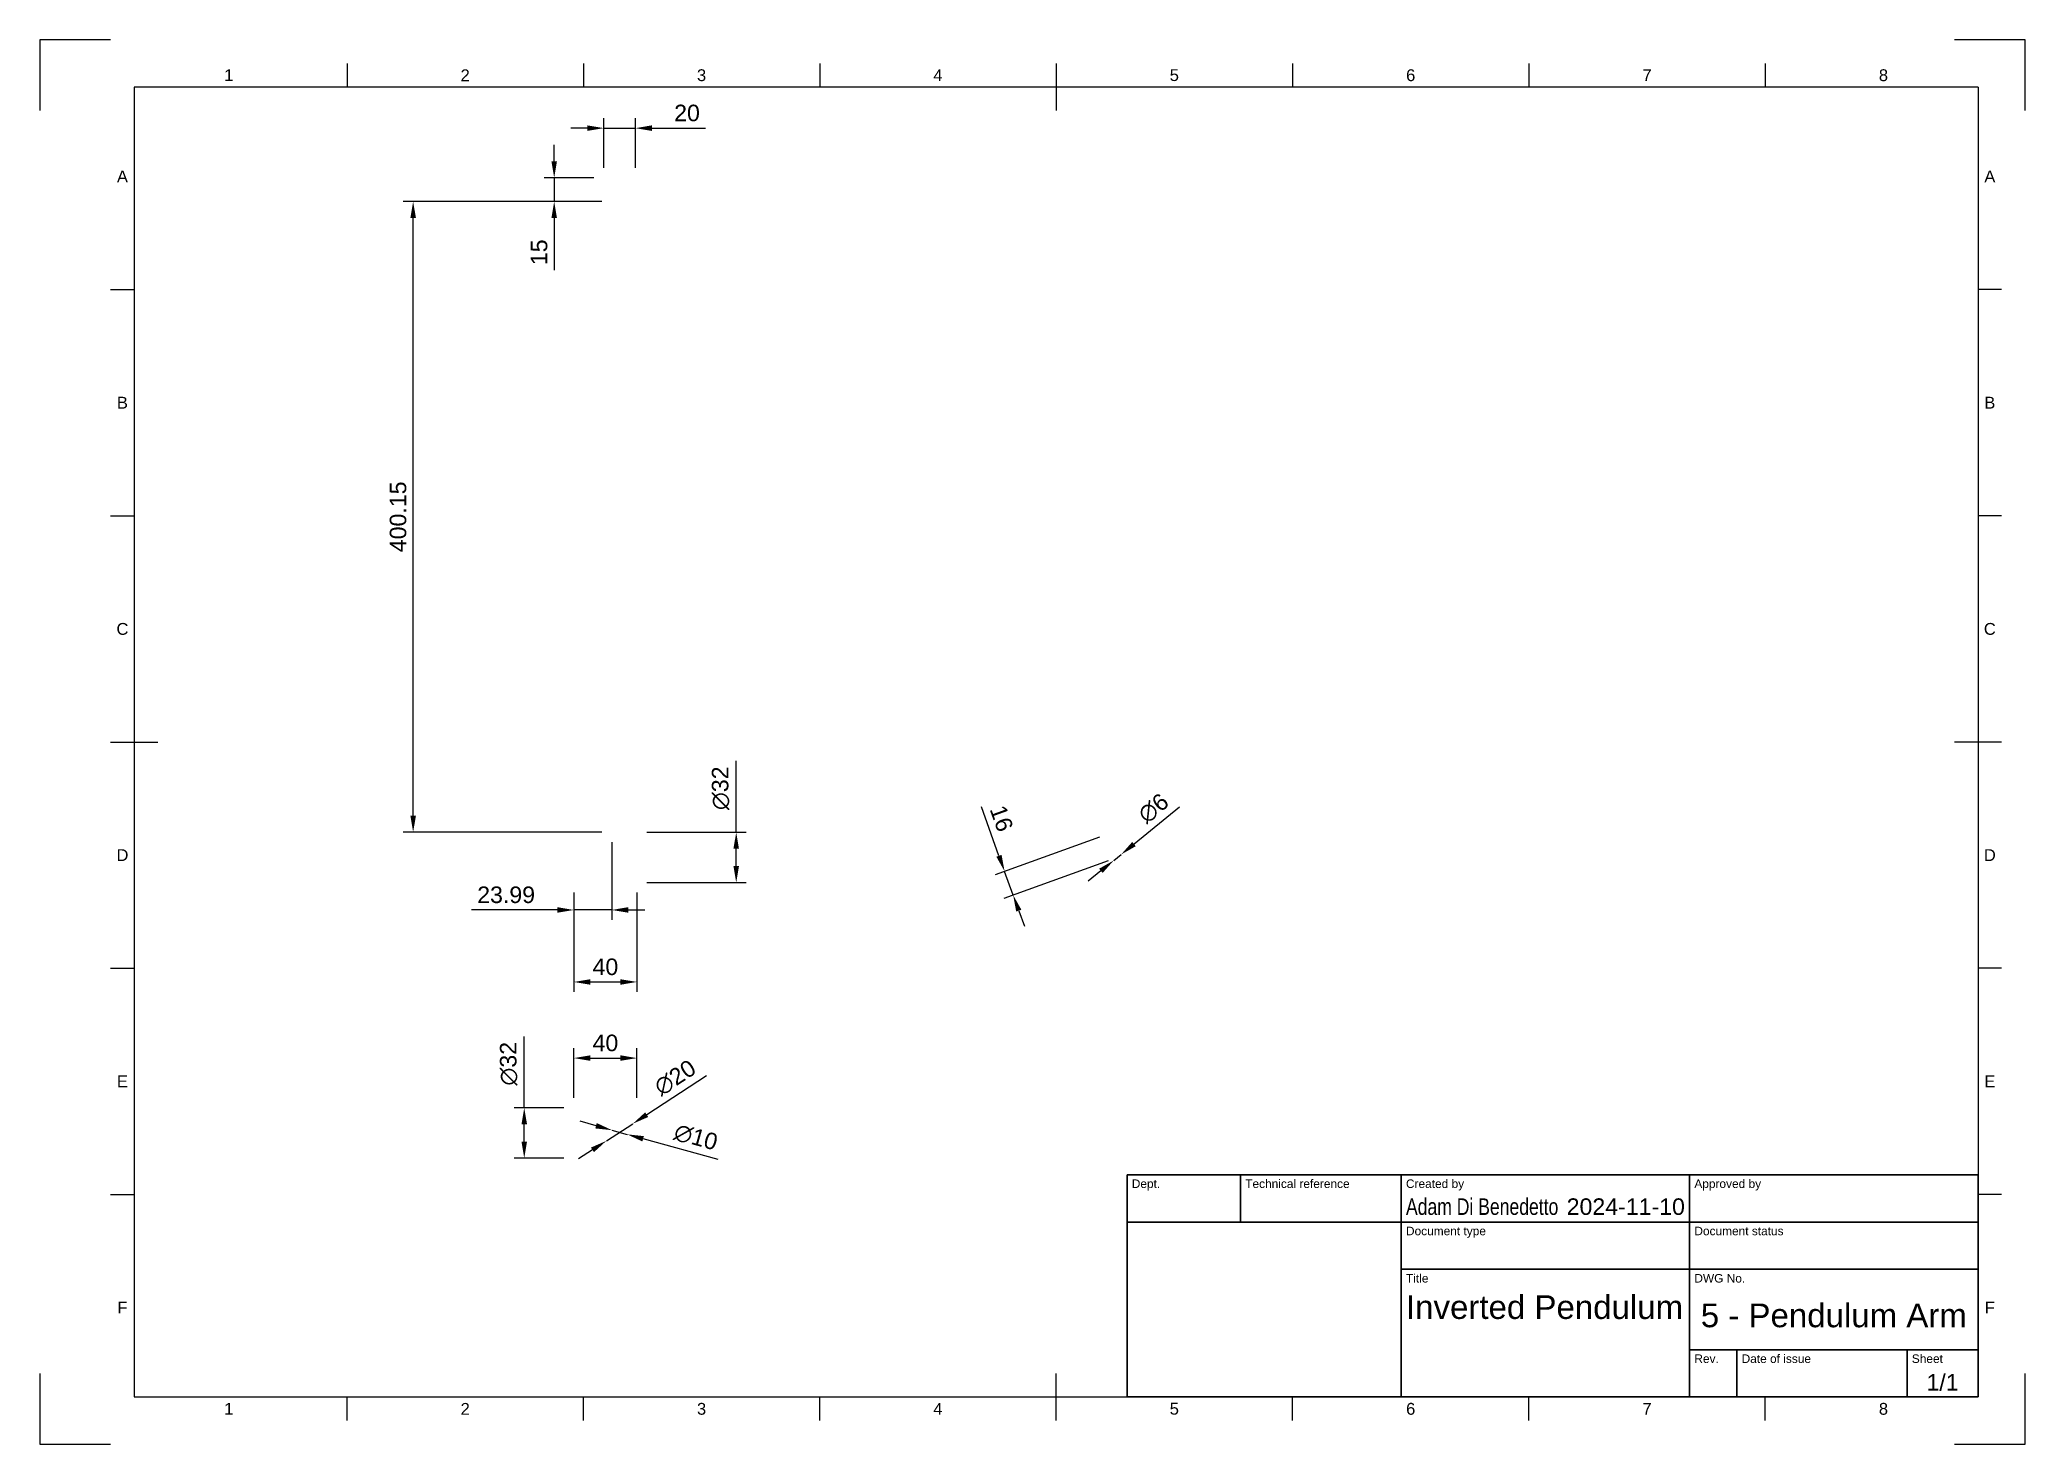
# Paper-space layout 'Sheet1' of a CAD drawing. Header units: millimetres. Extents: x 0 to 420, y 0 to 297.
import ezdxf
from ezdxf.enums import TextEntityAlignment as Align

# ---------------------------------------------------------------- set-up
doc = ezdxf.new("R2010")
doc.units = ezdxf.units.MM
doc.header["$LTSCALE"] = 0.75
for name, color, linetype, lineweight in [('BORDER', 7, 'Continuous', 25), ('FD_Dimensions', 7, 'Continuous', 25), ('TITLEBLOCK', 7, 'Continuous', 35)]:
    doc.layers.add(name, color=color, linetype=linetype, lineweight=lineweight)
doc.styles.add('FusionTitle', font='Arial.ttf')
doc.styles.get("Standard").update_dxf_attribs({"font": 'Arial.ttf'})
doc.dimstyles.new('Dim-ISO-25', dxfattribs={"dimtxt": 3.5, "dimasz": 3.5, "dimexe": 2.1, "dimexo": 2.1, "dimgap": 1.4, "dimtad": 1, "dimzin": 12, "dimdsep": 46, "dimtxsty": 'Standard', "dimcen": 0, "dimazin": 3, "dimtp": 0.1, "dimtm": 0.1, "dimtfac": 0.714286, "dimtmove": 0, "dimatfit": 3, "dimfxl": 1, "dimtzin": 12, "dimarcsym": 0})

# ---------------------------------------------------------------- blocks, each defined once
blk = doc.blocks.new('ISO_A3_SHEET')
at = {"layer": 'BORDER'}
for p, q in [((65, 292), (65, 287)), ((115, 292), (115, 287)), ((165, 292), (165, 287)), ((215, 292), (215, 282)), ((265, 292), (265, 287)), ((315, 292), (315, 287)), ((365, 292), (365, 287)), ((410, 287), (20, 287)), ((20, 287), (20, 10)), ((410, 287), (410, 10)), ((15, 244.16666), (20, 244.16666)), ((415, 244.16666), (410, 244.16666)), ((15, 196.33333), (20, 196.33333)), ((415, 196.33333), (410, 196.33333)), ((15, 148.5), (25, 148.5)), ((415, 148.5), (405, 148.5)), ((15, 100.66667), (20, 100.66667)), ((415, 100.66667), (410, 100.66667)), ((15, 52.83334), (20, 52.83334)), ((415, 52.83334), (410, 52.83334)), ((215, 5), (215, 15)), ((20, 10), (410, 10)), ((65, 5), (65, 10)), ((115, 5), (115, 10)), ((165, 5), (165, 10)), ((265, 5), (265, 10)), ((315, 5), (315, 10)), ((365, 5), (365, 10))]:
    blk.add_line(p, q, dxfattribs=at)
at = {"layer": 'Defpoints'}
for p, q in [((15, 297), (0, 297)), ((0, 297), (0, 282)), ((420, 297), (405, 297)), ((420, 282), (420, 297)), ((0, 15), (0, 0)), ((420, 0), (420, 15)), ((0, 0), (15, 0)), ((405, 0), (420, 0))]:
    blk.add_line(p, q, dxfattribs=at)
at = {"layer": 'BORDER', "style": 'FusionTitle'}
for s, p in [('1', (40, 289.5)), ('2', (90, 289.5)), ('3', (140, 289.5)), ('4', (190, 289.5)), ('5', (240, 289.5)), ('6', (290, 289.5)), ('7', (340, 289.5)), ('8', (390, 289.5)), ('A', (17.5, 268.08333)), ('A', (412.5, 268.08333)), ('B', (17.5, 220.25)), ('B', (412.5, 220.25)), ('C', (17.5, 172.41667)), ('C', (412.5, 172.41667)), ('D', (17.5, 124.58334)), ('D', (412.5, 124.58334)), ('E', (17.5, 76.75001)), ('E', (412.5, 76.75001)), ('F', (17.5, 28.91668)), ('F', (412.5, 28.91668)), ('1', (40, 7.5)), ('2', (90, 7.5)), ('3', (140, 7.5)), ('4', (190, 7.5)), ('5', (240, 7.5)), ('6', (290, 7.5)), ('7', (340, 7.5)), ('8', (390, 7.5))]:
    blk.add_text(s, height=2.5, dxfattribs=at).set_placement(p, align=Align.MIDDLE)
blk = doc.blocks.new('ISO_TITLEBLOCK')
at = {"layer": 'TITLEBLOCK'}
for p, q in [((0, 47), (-180, 47)), ((-180, 47), (-180, 0)), ((-156, 37), (-156, 47)), ((-122, 0), (-122, 47)), ((-61, 0), (-61, 47)), ((0, 0), (0, 47)), ((-180, 37), (0, 37)), ((-122, 27), (0, 27)), ((-61, 10), (0, 10)), ((-51, 0), (-51, 10)), ((-15, 0), (-15, 10)), ((-180, 0), (0, 0))]:
    blk.add_line(p, q, dxfattribs=at)
at = {"layer": 'TITLEBLOCK', "style": 'FusionTitle'}
for s, p in [('Dept.', (-179, 46)), ('Technical reference', (-155, 46)), ('Created by', (-121, 46)), ('Approved by', (-60, 46)), ('Document type', (-121, 36)), ('Document status', (-60, 36)), ('Title', (-121, 26)), ('DWG No.', (-60, 26)), ('Rev.', (-60, 9)), ('Date of issue', (-50, 9)), ('Sheet', (-14, 9))]:
    blk.add_text(s, height=1.8, dxfattribs=at).set_placement(p, align=Align.TOP_LEFT)
for tag, height, p in [('DEPT', 3.5, (-179, 42)), ('TECHNICAL_REFERENCE', 3.5, (-155, 42)), ('CREATED_BY', 3.5, (-121, 42)), ('APPROVED_BY', 3.5, (-60, 42)), ('DOCUMENT_TYPE', 3.5, (-121, 32)), ('DOCUMENT_STATUS', 3.5, (-60, 32)), ('TITLE_1', 5, (-121, 21.5)), ('TITLE_2', 5, (-121, 14)), ('TITLE_3', 5, (-121, 6.5)), ('DATE_OF_ISSUE', 3.5, (-50, 5))]:
    blk.add_attdef(tag, text='', height=height, dxfattribs=at).set_placement(p, align=Align.TOP_LEFT)
for tag, p in [('CREATED_DATE', (-62, 42)), ('APPROVED_DATE', (-0.99, 42))]:
    blk.add_attdef(tag, text='', height=3.5, dxfattribs=at).set_placement(p, align=Align.TOP_RIGHT)
for tag, height, p in [('DRAWING_NUMBER', 5, (-30.5, 19.75)), ('REV', 3.5, (-56, 4.85)), ('SHEET', 3.5, (-7.5, 4.85))]:
    blk.add_attdef(tag, text='', height=height, dxfattribs=at).set_placement(p, align=Align.TOP_CENTER)
blk = doc.blocks.new('*D29')
at = {"layer": 'Defpoints', "color": 0, "transparency": 16777216}
for p in [(126.33, 129.42), (147.33, 129.42), (126.33, 118.76)]:
    blk.add_point(p, dxfattribs=at)
at = {"layer": 'FD_Dimensions', "color": 0, "lineweight": -2, "transparency": 16777216}
for p, q in [((147.33, 129.42), (147.33, 144.51)), ((128.43, 129.42), (149.43, 129.42)), ((147.33, 122.26), (147.33, 125.92)), ((128.43, 118.76), (149.43, 118.76))]:
    blk.add_line(p, q, dxfattribs=at)
at = {"layer": 'FD_Dimensions', "color": 0, "transparency": 16777216}
for points in [[(146.74, 125.92), (147.91, 125.92), (147.33, 129.42)], [(146.74, 122.26), (147.91, 122.26), (147.33, 118.76)]]:
    blk.add_solid(points, dxfattribs=at)
at = {"layer": 'FD_Dimensions', "color": 0, "transparency": 16777216, "insert": (144.04, 138.72), "char_height": 3.5, "attachment_point": 5, "rotation": 90}
blk.add_mtext('∅32', dxfattribs=at)
blk = doc.blocks.new('*D30')
at = {"layer": 'Defpoints', "color": 0, "transparency": 16777216}
for p in [(112.99, 118.76), (126.33, 118.76), (126.33, 97.76)]:
    blk.add_point(p, dxfattribs=at)
at = {"layer": 'FD_Dimensions', "color": 0, "lineweight": -2, "transparency": 16777216}
for p, q in [((112.99, 116.66), (112.99, 95.66)), ((126.33, 116.66), (126.33, 95.66)), ((116.49, 97.76), (122.83, 97.76))]:
    blk.add_line(p, q, dxfattribs=at)
at = {"layer": 'FD_Dimensions', "color": 0, "transparency": 16777216}
for points in [[(116.49, 98.34), (116.49, 97.17), (112.99, 97.76)], [(122.83, 98.34), (122.83, 97.17), (126.33, 97.76)]]:
    blk.add_solid(points, dxfattribs=at)
at = {"layer": 'FD_Dimensions', "color": 0, "transparency": 16777216, "insert": (119.66, 100.94), "char_height": 3.5, "attachment_point": 5}
blk.add_mtext('40', dxfattribs=at)
blk = doc.blocks.new('*D31')
at = {"layer": 'Defpoints', "color": 0, "transparency": 16777216}
for p in [(125.46, 67.79), (119.86, 64.16)]:
    blk.add_point(p, dxfattribs=at)
at = {"layer": 'FD_Dimensions', "color": 0, "lineweight": -2, "transparency": 16777216}
for p, q in [((141.07, 77.92), (128.39, 69.69)), ((119.86, 64.16), (125.46, 67.79)), ((116.93, 62.26), (113.99, 60.35))]:
    blk.add_line(p, q, dxfattribs=at)
at = {"layer": 'FD_Dimensions', "color": 0, "transparency": 16777216}
for points in [[(128.07, 70.18), (128.71, 69.2), (125.46, 67.79)], [(116.61, 62.74), (117.24, 61.77), (119.86, 64.16)]]:
    blk.add_solid(points, dxfattribs=at)
at = {"layer": 'FD_Dimensions', "color": 0, "transparency": 16777216, "insert": (134.41, 77.51), "char_height": 3.5, "attachment_point": 5, "rotation": 32.9742}
blk.add_mtext('∅20', dxfattribs=at)
blk = doc.blocks.new('*D32')
at = {"layer": 'Defpoints', "color": 0, "transparency": 16777216}
for p in [(121.05, 66.42), (124.26, 65.53)]:
    blk.add_point(p, dxfattribs=at)
at = {"layer": 'FD_Dimensions', "color": 0, "lineweight": -2, "transparency": 16777216}
for p, q in [((117.68, 67.35), (114.31, 68.29)), ((121.05, 66.42), (124.26, 65.53)), ((143.51, 60.19), (127.64, 64.59))]:
    blk.add_line(p, q, dxfattribs=at)
at = {"layer": 'FD_Dimensions', "color": 0, "transparency": 16777216}
for points in [[(117.84, 67.92), (117.52, 66.79), (121.05, 66.42)], [(127.79, 65.16), (127.48, 64.03), (124.26, 65.53)]]:
    blk.add_solid(points, dxfattribs=at)
at = {"layer": 'FD_Dimensions', "color": 0, "transparency": 16777216, "insert": (138.79, 64.91), "char_height": 3.5, "attachment_point": 5, "rotation": 344.5004}
blk.add_mtext('∅10', dxfattribs=at)
blk = doc.blocks.new('*D33')
at = {"layer": 'Defpoints', "color": 0, "transparency": 16777216}
for p in [(126.33, 81.66), (112.99, 71.16), (126.33, 71.16)]:
    blk.add_point(p, dxfattribs=at)
at = {"layer": 'FD_Dimensions', "color": 0, "lineweight": -2, "transparency": 16777216}
for p, q in [((112.99, 73.26), (112.99, 83.76)), ((116.49, 81.66), (122.83, 81.66)), ((126.33, 73.26), (126.33, 83.76))]:
    blk.add_line(p, q, dxfattribs=at)
at = {"layer": 'FD_Dimensions', "color": 0, "transparency": 16777216}
for points in [[(116.49, 82.25), (116.49, 81.08), (112.99, 81.66)], [(122.83, 82.25), (122.83, 81.08), (126.33, 81.66)]]:
    blk.add_solid(points, dxfattribs=at)
at = {"layer": 'FD_Dimensions', "color": 0, "transparency": 16777216, "insert": (119.66, 84.85), "char_height": 3.5, "attachment_point": 5}
blk.add_mtext('40', dxfattribs=at)
blk = doc.blocks.new('*D34')
at = {"layer": 'Defpoints', "color": 0, "transparency": 16777216}
for p in [(102.49, 71.16), (112.99, 71.16), (112.99, 60.5)]:
    blk.add_point(p, dxfattribs=at)
at = {"layer": 'FD_Dimensions', "color": 0, "lineweight": -2, "transparency": 16777216}
for p, q in [((102.49, 71.16), (102.49, 86.25)), ((110.89, 71.16), (100.39, 71.16)), ((102.49, 64), (102.49, 67.66)), ((110.89, 60.5), (100.39, 60.5))]:
    blk.add_line(p, q, dxfattribs=at)
at = {"layer": 'FD_Dimensions', "color": 0, "transparency": 16777216}
for points in [[(101.91, 67.66), (103.08, 67.66), (102.49, 71.16)], [(101.91, 64), (103.08, 64), (102.49, 60.5)]]:
    blk.add_solid(points, dxfattribs=at)
at = {"layer": 'FD_Dimensions', "color": 0, "transparency": 16777216, "insert": (99.21, 80.46), "char_height": 3.5, "attachment_point": 5, "rotation": 90}
blk.add_mtext('∅32', dxfattribs=at)
blk = doc.blocks.new('*D35')
at = {"layer": 'Defpoints', "color": 0, "transparency": 16777216}
for p in [(78.99, 262.8), (120.99, 262.8), (120.99, 129.42)]:
    blk.add_point(p, dxfattribs=at)
at = {"layer": 'FD_Dimensions', "color": 0, "lineweight": -2, "transparency": 16777216}
for p, q in [((118.89, 262.8), (76.89, 262.8)), ((78.99, 132.92), (78.99, 259.3)), ((118.89, 129.42), (76.89, 129.42))]:
    blk.add_line(p, q, dxfattribs=at)
at = {"layer": 'FD_Dimensions', "color": 0, "transparency": 16777216}
for points in [[(78.41, 259.3), (79.58, 259.3), (78.99, 262.8)], [(78.41, 132.92), (79.58, 132.92), (78.99, 129.42)]]:
    blk.add_solid(points, dxfattribs=at)
at = {"layer": 'FD_Dimensions', "color": 0, "transparency": 16777216, "insert": (75.81, 196.11), "char_height": 3.5, "attachment_point": 5, "rotation": 90}
blk.add_mtext('400.15', dxfattribs=at)
blk = doc.blocks.new('*D36')
at = {"layer": 'Defpoints', "color": 0, "transparency": 16777216}
for p in [(119.33, 267.8), (108.83, 262.8), (119.33, 262.8)]:
    blk.add_point(p, dxfattribs=at)
at = {"layer": 'FD_Dimensions', "color": 0, "lineweight": -2, "transparency": 16777216}
for p, q in [((108.83, 271.3), (108.83, 274.8)), ((117.23, 267.8), (106.73, 267.8)), ((108.83, 267.8), (108.83, 262.8)), ((117.23, 262.8), (106.73, 262.8)), ((108.83, 259.3), (108.83, 248.29))]:
    blk.add_line(p, q, dxfattribs=at)
at = {"layer": 'FD_Dimensions', "color": 0, "transparency": 16777216}
for points in [[(108.24, 271.3), (109.41, 271.3), (108.83, 267.8)], [(108.24, 259.3), (109.41, 259.3), (108.83, 262.8)]]:
    blk.add_solid(points, dxfattribs=at)
at = {"layer": 'FD_Dimensions', "color": 0, "transparency": 16777216, "insert": (105.64, 252.05), "char_height": 3.5, "attachment_point": 5, "rotation": 90}
blk.add_mtext('15', dxfattribs=at)
blk = doc.blocks.new('*D37')
at = {"layer": 'Defpoints', "color": 0, "transparency": 16777216}
for p in [(125.99, 278.3), (119.33, 267.8), (125.99, 267.8)]:
    blk.add_point(p, dxfattribs=at)
at = {"layer": 'FD_Dimensions', "color": 0, "lineweight": -2, "transparency": 16777216}
for p, q in [((115.83, 278.3), (112.33, 278.3)), ((119.33, 269.9), (119.33, 280.4)), ((119.33, 278.3), (125.99, 278.3)), ((125.99, 269.9), (125.99, 280.4)), ((129.49, 278.3), (140.85, 278.3))]:
    blk.add_line(p, q, dxfattribs=at)
at = {"layer": 'FD_Dimensions', "color": 0, "transparency": 16777216}
for points in [[(115.83, 278.89), (115.83, 277.72), (119.33, 278.3)], [(129.49, 278.89), (129.49, 277.72), (125.99, 278.3)]]:
    blk.add_solid(points, dxfattribs=at)
at = {"layer": 'FD_Dimensions', "color": 0, "transparency": 16777216, "insert": (136.92, 281.49), "char_height": 3.5, "attachment_point": 5}
blk.add_mtext('20', dxfattribs=at)
blk = doc.blocks.new('*D38')
at = {"layer": 'Defpoints', "color": 0, "transparency": 16777216}
for p in [(120.99, 129.42), (112.99, 118.76), (120.99, 112.98)]:
    blk.add_point(p, dxfattribs=at)
at = {"layer": 'FD_Dimensions', "color": 0, "lineweight": -2, "transparency": 16777216}
for p, q in [((120.99, 127.32), (120.99, 110.88)), ((112.99, 116.66), (112.99, 110.88)), ((109.49, 112.98), (91.32, 112.98)), ((120.99, 112.98), (112.99, 112.98)), ((124.49, 112.98), (127.99, 112.98))]:
    blk.add_line(p, q, dxfattribs=at)
at = {"layer": 'FD_Dimensions', "color": 0, "transparency": 16777216}
for points in [[(109.49, 113.57), (109.49, 112.4), (112.99, 112.98)], [(124.49, 113.57), (124.49, 112.4), (120.99, 112.98)]]:
    blk.add_solid(points, dxfattribs=at)
at = {"layer": 'FD_Dimensions', "color": 0, "transparency": 16777216, "insert": (98.66, 116.17), "char_height": 3.5, "attachment_point": 5}
blk.add_mtext('23.99', dxfattribs=at)
blk = doc.blocks.new('*D39')
at = {"layer": 'Defpoints', "color": 0, "transparency": 16777216}
for p in [(226.16, 129.11), (227.97, 124.09), (204.1, 121.14)]:
    blk.add_point(p, dxfattribs=at)
at = {"layer": 'FD_Dimensions', "color": 0, "lineweight": -2, "transparency": 16777216}
for p, q in [((202.91, 124.43), (199.18, 134.76)), ((224.18, 128.39), (202.13, 120.43)), ((225.99, 123.38), (203.94, 115.41)), ((205.91, 116.13), (204.1, 121.14)), ((207.1, 112.83), (208.29, 109.54))]:
    blk.add_line(p, q, dxfattribs=at)
at = {"layer": 'FD_Dimensions', "color": 0, "transparency": 16777216}
for points in [[(203.46, 124.63), (202.36, 124.24), (204.1, 121.14)], [(207.65, 113.03), (206.55, 112.64), (205.91, 116.13)]]:
    blk.add_solid(points, dxfattribs=at)
at = {"layer": 'FD_Dimensions', "color": 0, "transparency": 16777216, "insert": (203.45, 132.33), "char_height": 3.5, "attachment_point": 5, "rotation": 289.8518}
blk.add_mtext('16', dxfattribs=at)
blk = doc.blocks.new('*D40')
at = {"layer": 'Defpoints', "color": 0, "transparency": 16777216}
for p in [(227.19, 123.46), (228.75, 124.72)]:
    blk.add_point(p, dxfattribs=at)
at = {"layer": 'FD_Dimensions', "color": 0, "lineweight": -2, "transparency": 16777216}
for p, q in [((241.11, 134.71), (231.47, 126.92)), ((227.19, 123.46), (228.75, 124.72)), ((224.47, 121.26), (221.75, 119.06))]:
    blk.add_line(p, q, dxfattribs=at)
at = {"layer": 'FD_Dimensions', "color": 0, "transparency": 16777216}
for points in [[(231.1, 127.37), (231.84, 126.46), (228.75, 124.72)], [(224.1, 121.71), (224.84, 120.81), (227.19, 123.46)]]:
    blk.add_solid(points, dxfattribs=at)
at = {"layer": 'FD_Dimensions', "color": 0, "transparency": 16777216, "insert": (235.59, 134.47), "char_height": 3.5, "attachment_point": 5, "rotation": 38.9469}
blk.add_mtext('∅6', dxfattribs=at)

psp = doc.layouts.new('Sheet1')

# ---------------------------------------------------------------- block references
at = {"layer": 'BORDER'}
psp.add_blockref('ISO_A3_SHEET', (0, 0), dxfattribs=at)
at = {"layer": 'TITLEBLOCK'}
ref = psp.add_blockref('ISO_TITLEBLOCK', (410, 10), dxfattribs=at)
ref.add_attrib('CREATED_DATE', '2024-11-10', dxfattribs={"height": 3.5, "style": 'FusionTitle'}).set_placement((348, 52), align=Align.TOP_RIGHT)
ref.add_attrib('SHEET', '1/1', dxfattribs={"height": 3.5, "style": 'FusionTitle'}).set_placement((402.5, 14.85), align=Align.TOP_CENTER)
ref.add_attrib('DRAWING_NUMBER', '5 - Pendulum Arm', dxfattribs={"height": 5, "style": 'FusionTitle'}).set_placement((379.5, 29.7514), align=Align.TOP_CENTER)
ref.add_attrib('TITLE_1', 'Inverted Pendulum', dxfattribs={"height": 5, "style": 'FusionTitle'}).set_placement((289, 31.5), align=Align.TOP_LEFT)
ref.add_attrib('CREATED_BY', 'Adam Di Benedetto', dxfattribs={"height": 3.5, "style": 'FusionTitle', "width": 0.760101}).set_placement((289, 52), align=Align.TOP_LEFT)

# ---------------------------------------------------------------- dimensions: what is measured, and where the dimension line sits
at = {"layer": 'FD_Dimensions'}
for p1, p2, distance, picture, middle in [((119.3254, 267.8031), (125.9921, 267.8031), 10.5, '*D37', (136.9228, 281.4901)), ((119.3254, 267.8031), (119.3254, 262.8031), -10.5, '*D36', (105.6384, 252.0479)), ((120.9921, 129.421), (120.9921, 262.8031), 42, '*D35', (75.8051, 196.1121)), ((227.9693, 124.0896), (226.1582, 129.106), 23.4497, '*D39', (203.4521, 132.3277)), ((112.9946, 118.7563), (126.3279, 118.7563), -21, '*D30', (119.6612, 100.9433)), ((112.9946, 71.1631), (126.3279, 71.1631), 10.5, '*D33', (119.6612, 84.8501))]:
    dim = psp.add_aligned_dim(p1=p1, p2=p2, distance=distance, dimstyle='Dim-ISO-25', override={"dimlfac": -3, "dimclrd": 0, "dimclre": 0}, dxfattribs=at)
    dim.commit()
    dim.dimension.update_dxf_attribs({"geometry": picture, "text_midpoint": middle})
for p1, p2, distance, picture, middle in [((126.3279, 118.7563), (126.3279, 129.423), -21, '*D29', (144.043, 138.7159)), ((112.9946, 60.4964), (112.9946, 71.1631), 10.5, '*D34', (99.2097, 80.456))]:
    dim = psp.add_aligned_dim(p1=p1, p2=p2, distance=distance, text='∅<>', dimstyle='Dim-ISO-25', override={"dimlfac": -3, "dimclrd": 0, "dimclre": 0}, dxfattribs=at)
    dim.commit()
    dim.dimension.update_dxf_attribs({"geometry": picture, "text_midpoint": middle})
for p1, p2, picture, middle in [((227.1916, 123.461), (228.747, 124.7182), '*D40', (237.652, 131.9157)), ((119.8624, 64.16), (125.4551, 67.7884), '*D31', (136.1973, 74.7576)), ((121.0527, 66.4196), (124.2648, 65.5288), '*D32', (137.9135, 61.7438))]:
    dim = psp.add_diameter_dim_2p(p1=p1, p2=p2, dimstyle='Dim-ISO-25', override={"dimlfac": -3, "dimclrd": 0, "dimclre": 0}, dxfattribs=at)
    dim.commit()
    dim.dimension.update_dxf_attribs({"geometry": picture, "text_midpoint": middle, "dimtype": 163})
dim = psp.add_linear_dim(base=(120.9921, 112.9828), p1=(112.9946, 118.7563), p2=(120.9921, 129.421), angle=180, dimstyle='Dim-ISO-25', override={"dimlfac": -3}, dxfattribs=at)
dim.commit()
dim.dimension.update_dxf_attribs({"geometry": '*D38', "text_midpoint": (98.6558, 112.9828), "dimtype": 160})

doc.saveas('drawing.dxf')
